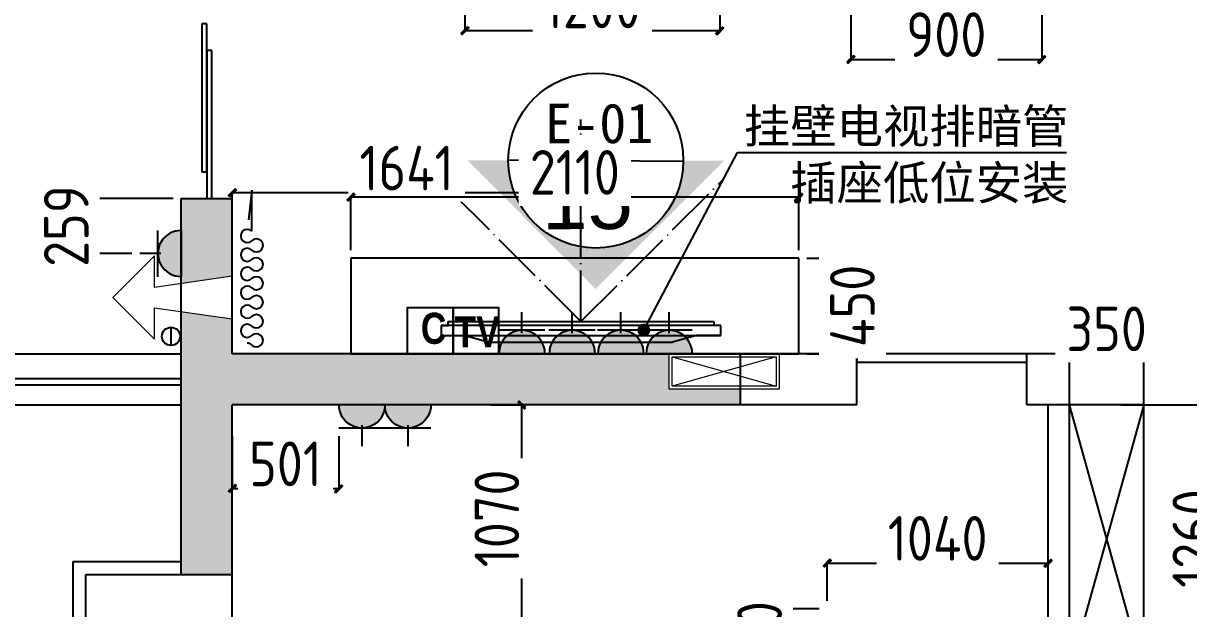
# Model space of a CAD drawing. Extents: x -74236 to 286982, y -14633 to 132816.
# Drawn here: x 117982 to 123466, y 106045 to 108799 of the extents above; entities that cross this region are included whole.
import ezdxf
from ezdxf.enums import TextEntityAlignment as Align

# ---------------------------------------------------------------- set-up
doc = ezdxf.new("R2010")
doc.units = 0
doc.header["$LTSCALE"] = 10
doc.header["$MEASUREMENT"] = 0
doc.header["$PDSIZE"] = 5
doc.linetypes.add('ACAD_ISO03W100', pattern=[30, 12, -18])
doc.linetypes.add('ACAD_ISO04W100', pattern=[30.5, 24, -3, 0.5, -3])
for name, color, linetype in [('1活动家具', 4, 'Continuous'), ('4立面索引图', 2, 'Continuous'), ('8强弱电布置', 3, 'Continuous'), ('图框', 4, 'Continuous'), ('家具尺寸', 7, 'Continuous')]:
    doc.layers.add(name, color=color, linetype=linetype)
doc.styles.add('pw50', font='simhei.ttf', dxfattribs={"height": 100})
doc.styles.add('ROMANS', font='romans.shx', dxfattribs={"width": 0.7, "bigfont": 'hzdxf.shx'})
doc.styles.get("Standard").update_dxf_attribs({"font": 'gbenor.shx', "bigfont": 'gbcbig.shx'})
doc.styles.add('STYLE1', font='swisscbo.ttf')
doc.dimstyles.new('TZ1-1', dxfattribs={"dimscale": 60, "dimtxt": 1.5, "dimasz": 1.5, "dimexe": 2, "dimexo": 1, "dimgap": 1, "dimtad": 1, "dimdec": 0, "dimrnd": 0.7, "dimzin": 0, "dimdsep": 46, "dimtxsty": 'ROMANS', "dimblk": 'ARCHTICK', "dimcen": 0, "dimdle": 2, "dimclrd": 250, "dimclre": 9, "dimclrt": 1, "dimadec": 0, "dimazin": 0, "dimtfac": 1, "dimtdec": 0, "dimtix": 1, "dimtmove": 2, "dimatfit": 3, "dimldrblk": 'DOT', "dimfxl": 1, "dimtolj": 1, "dimtzin": 0, "dimarcsym": 0})
doc.dimstyles.new('wl20', dxfattribs={"dimscale": 60, "dimtxt": 1.8, "dimasz": 0.03, "dimexe": 0, "dimexo": 0.625, "dimgap": 0.2, "dimtad": 1, "dimdec": 0, "dimrnd": 0.05, "dimdsep": 46, "dimtxsty": 'Standard', "dimblk": 'BZ', "dimcen": 0.06, "dimclrd": 127, "dimclre": 127, "dimclrt": 1, "dimadec": 0, "dimazin": 0, "dimtfac": 1, "dimtdec": 0, "dimtix": 1, "dimtmove": 2, "dimatfit": 3, "dimldrblk": 'jt', "dimfxl": 1, "dimtvp": 1, "dimtfill": 1, "dimtolj": 1, "dimtzin": 0, "dimarcsym": 0})

# ---------------------------------------------------------------- blocks, each defined once
blk = doc.blocks.new('_Dot')
at = {"color": 0, "linetype": 'ByBlock', "lineweight": -2}
blk.add_line((-0.5, 0), (-1, 0), dxfattribs=at)
at = {"color": 0, "linetype": 'ByBlock', "const_width": 0.5}
blk.add_lwpolyline([(-0.25, 0, 1), (0.25, 0, 1)], format="xyb", close=True, dxfattribs=at)
blk = doc.blocks.new('wsreyhurj')
at = {"layer": '8强弱电布置'}
blk.add_hatch(color=256, dxfattribs=at).paths.add_polyline_path([(3424.5, -572418.9), (3100.4, -572418.9, -1.018497)])
for p, q in [((3261.4, -572278.6), (3261.4, -572129.2)), ((3424, -572255.9), (3098, -572255.9)), ((3423.9, -572422.6), (3099.9, -572422.6))]:
    blk.add_line(p, q, dxfattribs=at)
blk.add_arc((3261.9, -572419.7), 162, 358.94996, 181.05004, dxfattribs=at)
blk = doc.blocks.new('fdgfsz')
h = blk.add_hatch(color=8)
h.paths.add_polyline_path([(145438.6, 91197.6), (143382.2, 91197.6), (143382.2, 91361.7), (143142.2, 91395.8), (143142.2, 90957.6), (143142.2, 90157.6), (143382.2, 90157.6), (143382.2, 90957.6), (145772.2, 90957.6), (145772.2, 91030.3), (145438.6, 91030.3)])
h.paths.add_polyline_path([(143382.2, 91927.6), (143142.2, 91927.6), (143142.2, 91527.5), (143382.2, 91561.7)])
at = {"color": 8}
for p, q in [((143142.2, 90957.6), (143142.2, 91927.6)), ((143142.2, 91927.6), (143382.2, 91927.6)), ((143382.2, 91197.6), (143382.2, 91927.6)), ((143094, 91321.6), (143093.7, 91236.3)), ((141882.2, 91197.6), (143142.2, 91197.6)), ((146322.2, 91197.6), (143382.2, 91197.6)), ((145772.2, 91197.6), (145772.2, 90957.6)), ((146322.2, 90957.6), (146322.2, 91197.6)), ((147672.2, 91197.6), (147122.2, 91197.6)), ((147122.2, 90957.6), (147122.2, 91197.6)), ((147672.2, 90957.6), (147672.2, 91197.6)), ((141735.1, 91051.3), (143142.2, 91051.3)), ((141765.1, 91081.3), (143142.2, 91081.3)), ((141642.2, 90957.6), (143142.2, 90957.6)), ((143142.2, 90157.6), (143142.2, 90957.6)), ((143382.2, 87787.6), (143382.2, 90957.6)), ((146322.2, 90957.6), (143382.2, 90957.6)), ((147672.2, 90957.6), (147122.2, 90957.6)), ((147222.2, 89697.6), (147222.2, 90957.6)), ((147322.2, 89697.6), (147322.2, 90957.6)), ((143142.2, 90217.6), (142632.2, 90217.6)), ((142632.2, 90217.6), (142632.2, 88547.6)), ((143382.2, 90157.6), (142692.2, 90157.6)), ((142692.2, 90157.6), (142692.2, 88607.6))]:
    blk.add_line(p, q, dxfattribs=at)
at = {"color": 8, "lineweight": 5}
for p, q in [((143017, 91657.7), (142820.8, 91461.7)), ((143017, 91509.7), (143017, 91657.7)), ((143382.2, 91561.7), (143017, 91509.7)), ((142820.8, 91461.7), (143017, 91265.7)), ((143017, 91265.7), (143017, 91413.7)), ((143017, 91413.7), (143382.2, 91361.7)), ((145438.6, 91197.6), (145956.4, 91197.6)), ((145438.6, 91030.3), (145438.6, 91197.6)), ((145453.2, 91183), (145941.8, 91183)), ((145453.2, 91044.9), (145453.2, 91183)), ((145941.8, 91183), (145453.2, 91044.9)), ((145453.2, 91183), (145941.8, 91044.9)), ((145941.8, 91183), (145941.8, 91044.9)), ((145956.4, 91197.6), (145956.4, 91030.3)), ((145941.8, 91044.9), (145453.2, 91044.9)), ((145956.4, 91030.3), (145438.6, 91030.3))]:
    blk.add_line(p, q, dxfattribs=at)
at = {"color": 8, "linetype": 'ACAD_ISO03W100', "ltscale": 5}
for p, q in [((141882.2, 91197.6), (143142.2, 91197.6)), ((141642.2, 90957.6), (143142.2, 90957.6))]:
    blk.add_line(p, q, dxfattribs=at)
at = {"color": 8}
blk.add_circle((143093.9, 91279), 42.6, dxfattribs=at)
at = {"layer": '1活动家具', "color": 8}
for p, q in [((143262.2, 92750.3), (143238.7, 92750.3)), ((143238.7, 92750.3), (143238.7, 92053.5)), ((143262.2, 92053.5), (143262.2, 92750.3)), ((143285.8, 92624.4), (143262.2, 92624.4)), ((143262.2, 92624.4), (143262.2, 91927.6)), ((143285.8, 91927.6), (143285.8, 92624.4)), ((143238.7, 92053.5), (143262.2, 92053.5)), ((143262.2, 91927.6), (143285.8, 91927.6)), ((143474.7, 91967.2), (143458.9, 91827.7)), ((143474.7, 91774), (143474.7, 91967.2)), ((146049.4, 91647.6), (143939.8, 91647.6)), ((143939.8, 91647.6), (143939.8, 91197.6)), ((146049.4, 91197.6), (146049.4, 91647.6)), ((144365, 91330.1), (144365, 91283)), ((144365, 91330.1), (144399, 91330.1)), ((145681.1, 91330.1), (144365, 91330.1)), ((144399, 91330.1), (144399, 91348.6)), ((144399, 91348.6), (145648, 91348.6)), ((145648, 91348.6), (145648, 91330.1)), ((145681.1, 91283), (145681.1, 91330.1)), ((144365, 91283), (144478.5, 91283)), ((144365, 91283), (145681.1, 91283)), ((144478.5, 91283), (144592, 91252.5)), ((145567.6, 91283), (145454.1, 91252.5)), ((145681.1, 91283), (145567.6, 91283)), ((144592, 91252.5), (145454.1, 91252.5)), ((143939.8, 91197.6), (146049.4, 91197.6)), ((147122.2, 91197.6), (146322.2, 91197.6)), ((146322.2, 91197.6), (146322.2, 91157.5)), ((146322.2, 91157.5), (147122.2, 91157.5)), ((147122.2, 91157.5), (147122.2, 91197.6)), ((147672.2, 90957.6), (147322.2, 89697.6)), ((147672.2, 89697.6), (147322.2, 90957.6)), ((147672.2, 89697.6), (147672.2, 90957.6))]:
    blk.add_line(p, q, dxfattribs=at)
at = {"layer": '1活动家具', "color": 8, "linetype": 'ACAD_ISO04W100'}
for q in [(145023.5, 92299), (144348.6, 92023.5), (145698.4, 92023.5)]:
    blk.add_line((145023.5, 91348.6), q, dxfattribs=at)
at = {"layer": '1活动家具', "color": 8}
for centre, radius, start, end in [((143453.2, 91751.7), 30.9, 46.0615, 313.9385), ((143496.2, 91707.2), 30.9, 226.0615, 133.9385), ((143453.2, 91662.7), 30.9, 46.0615, 313.9385), ((143496.2, 91618.1), 30.9, 226.0615, 133.9385), ((143453.2, 91573.6), 30.9, 46.0615, 313.9385), ((143496.2, 91529), 30.9, 226.0615, 133.9385), ((143453.2, 91484.5), 30.9, 46.0615, 313.9385), ((143453.2, 91395.4), 30.9, 46.0615, 313.9385), ((143496.2, 91439.9), 30.9, 226.0615, 133.9385), ((143495.9, 91350.2), 31.2, 227.243, 132.757), ((143453.2, 91305), 30.9, 46.0615, 313.9385), ((143496.2, 91260.5), 30.9, 226.0615, 133.9385), ((143453.2, 91216), 30.9, 46.0615, 90)]:
    blk.add_arc(centre, radius, start, end, dxfattribs=at)
blk = doc.blocks.new('BZ')
at = {"layer": '图框', "linetype": 'Continuous'}
blk.add_hatch(color=2, dxfattribs=at).paths.add_polyline_path([(9.6, 6.5), (6.6, 9.4), (-10.5, -7.5), (-7.4, -10.7)])
blk.add_lwpolyline([(-7.4, -10.7), (9.6, 6.5), (6.6, 9.4), (-10.5, -7.5), (-7.4, -10.7)], dxfattribs=at)
blk = doc.blocks.new('*D477')
at = {"layer": '8强弱电布置', "color": 127, "lineweight": -2, "transparency": 16777216}
for p, q in [((118965, 107647.1), (118965, 108001)), ((120604.5, 108001), (118966.8, 108001)), ((120606.3, 107908.3), (120606.3, 108001))]:
    blk.add_line(p, q, dxfattribs=at)
at = {"layer": 'Defpoints', "color": 0, "transparency": 16777216}
for p in [(118965, 108001), (120606.3, 107870.8), (118965, 107609.6)]:
    blk.add_point(p, dxfattribs=at)
at = {"layer": '8强弱电布置', "color": 127, "lineweight": -2, "transparency": 16777216, "xscale": 1.8, "yscale": 1.8, "zscale": 1.8, "rotation": 180}
blk.add_blockref('BZ', (118965, 108001), dxfattribs=at)
at = {"layer": '8强弱电布置', "color": 127, "lineweight": -2, "transparency": 16777216, "xscale": 1.8, "yscale": 1.8, "zscale": 1.8}
blk.add_blockref('BZ', (120606.3, 108001), dxfattribs=at)
at = {"layer": '8强弱电布置', "color": 1, "transparency": 16777216, "insert": (119785.7, 108118), "char_height": 210, "attachment_point": 5, "bg_fill": 3, "box_fill_scale": 1.25, "bg_fill_color": 256, "bg_fill_true_color": 13158600, "bg_fill_transparency": 0}
blk.add_mtext('\\A1;1641', dxfattribs=at)
blk = doc.blocks.new('jt')
at = {"layer": '图框', "linetype": 'Continuous'}
blk.add_hatch(color=2, dxfattribs=at).paths.add_polyline_path([(-22, 17.7), (-16.7, 22.2), (0, 0), (-16.7, -22), (-22, -17.6), (-5.7, 0)])
blk.add_lwpolyline([(-22, 17.7), (-16.7, 22.2), (0, 0), (-16.7, -22), (-22, -17.6), (-5.7, 0), (-22, 17.7)], dxfattribs=at)
blk = doc.blocks.new('*D478')
at = {"layer": '8强弱电布置', "color": 127, "lineweight": -2, "transparency": 16777216}
for p, q in [((118300.9, 107976.4), (118300.9, 107978.2)), ((118687.5, 107974.6), (118300.9, 107974.6)), ((118300.9, 107715.9), (118300.9, 107974.6)), ((118491.9, 107715.9), (118300.9, 107715.9)), ((118300.9, 107714.1), (118300.9, 107712.3))]:
    blk.add_line(p, q, dxfattribs=at)
at = {"layer": 'Defpoints', "color": 0, "transparency": 16777216}
for p in [(118725, 107974.6), (118529.4, 107715.9)]:
    blk.add_point(p, dxfattribs=at)
at = {"layer": '8强弱电布置', "color": 127, "lineweight": -2, "transparency": 16777216, "xscale": 1.8, "yscale": 1.8, "zscale": 1.8}
for p, rotation in [((118300.9, 107974.6), 270), ((118300.9, 107715.9), 90)]:
    blk.add_blockref('BZ', p, dxfattribs=dict(at, rotation=rotation))
at = {"layer": '8强弱电布置', "color": 1, "transparency": 16777216, "insert": (118183.9, 107845.2), "char_height": 210, "attachment_point": 5, "rotation": 90, "bg_fill": 3, "box_fill_scale": 1.25, "bg_fill_color": 256, "bg_fill_true_color": 13158600, "bg_fill_transparency": 0}
blk.add_mtext('\\A1;259', dxfattribs=at)
at = {"layer": 'Defpoints', "color": 0, "transparency": 16777216}
blk.add_point((118300.9, 107974.6), dxfattribs=at)
blk = doc.blocks.new('*D489')
at = {"layer": '8强弱电布置', "color": 127, "lineweight": -2, "transparency": 16777216}
for p, q in [((118965, 106856), (118965, 106609.1)), ((119466.4, 106856), (119466.4, 106609.1)), ((119464.6, 106609.1), (118966.8, 106609.1))]:
    blk.add_line(p, q, dxfattribs=at)
at = {"layer": '8强弱电布置', "color": 127, "lineweight": -2, "transparency": 16777216, "xscale": 1.8, "yscale": 1.8, "zscale": 1.8, "rotation": 180}
blk.add_blockref('BZ', (118965, 106609.1), dxfattribs=at)
at = {"layer": '8强弱电布置', "color": 127, "lineweight": -2, "transparency": 16777216, "xscale": 1.8, "yscale": 1.8, "zscale": 1.8}
blk.add_blockref('BZ', (119466.4, 106609.1), dxfattribs=at)
at = {"layer": '8强弱电布置', "color": 1, "transparency": 16777216, "insert": (119215.7, 106726.1), "char_height": 210, "attachment_point": 5, "bg_fill": 3, "box_fill_scale": 1.25, "bg_fill_color": 256, "bg_fill_true_color": 13158600, "bg_fill_transparency": 0}
blk.add_mtext('\\A1;501', dxfattribs=at)
at = {"layer": 'Defpoints', "color": 0, "transparency": 16777216}
for p in [(118965, 106893.5), (119466.4, 106893.5), (118965, 106609.1)]:
    blk.add_point(p, dxfattribs=at)
blk = doc.blocks.new('*D551')
at = {"layer": 'Defpoints', "color": 0, "transparency": 16777216}
for p in [(120059.6, 108971.8), (121260.1, 108971.8), (120059.6, 108764.2)]:
    blk.add_point(p, dxfattribs=at)
at = {"layer": '家具尺寸', "color": 127, "lineweight": -2, "transparency": 16777216}
for p, q in [((120059.6, 108934.3), (120059.6, 108764.2)), ((121260.1, 108934.3), (121260.1, 108764.2)), ((121258.3, 108764.2), (120061.4, 108764.2))]:
    blk.add_line(p, q, dxfattribs=at)
at = {"layer": '家具尺寸', "color": 127, "lineweight": -2, "transparency": 16777216, "xscale": 1.8, "yscale": 1.8, "zscale": 1.8, "rotation": 180}
blk.add_blockref('BZ', (120059.6, 108764.2), dxfattribs=at)
at = {"layer": '家具尺寸', "color": 127, "lineweight": -2, "transparency": 16777216, "xscale": 1.8, "yscale": 1.8, "zscale": 1.8}
blk.add_blockref('BZ', (121260.1, 108764.2), dxfattribs=at)
at = {"layer": '家具尺寸', "color": 1, "transparency": 16777216, "insert": (120659.8, 108881.2), "char_height": 210, "attachment_point": 5, "bg_fill": 3, "box_fill_scale": 1.25, "bg_fill_color": 256, "bg_fill_true_color": 13158600, "bg_fill_transparency": 0}
blk.add_mtext('\\A1;1200', dxfattribs=at)
blk = doc.blocks.new('*D553')
at = {"layer": 'Defpoints', "color": 0, "transparency": 16777216}
for p in [(121875.5, 108920), (122775.5, 108920), (122775.5, 108629.2)]:
    blk.add_point(p, dxfattribs=at)
at = {"layer": '家具尺寸', "color": 127, "lineweight": -2, "transparency": 16777216}
for p, q in [((121875.5, 108882.5), (121875.5, 108629.2)), ((122775.5, 108882.5), (122775.5, 108629.2)), ((121877.3, 108629.2), (122773.7, 108629.2))]:
    blk.add_line(p, q, dxfattribs=at)
at = {"layer": '家具尺寸', "color": 127, "lineweight": -2, "transparency": 16777216, "xscale": 1.8, "yscale": 1.8, "zscale": 1.8, "rotation": 180}
blk.add_blockref('BZ', (121875.5, 108629.2), dxfattribs=at)
at = {"layer": '家具尺寸', "color": 127, "lineweight": -2, "transparency": 16777216, "xscale": 1.8, "yscale": 1.8, "zscale": 1.8}
blk.add_blockref('BZ', (122775.5, 108629.2), dxfattribs=at)
at = {"layer": '家具尺寸', "color": 1, "transparency": 16777216, "insert": (122325.5, 108746.2), "char_height": 210, "attachment_point": 5, "bg_fill": 3, "box_fill_scale": 1.25, "bg_fill_color": 256, "bg_fill_true_color": 13158600, "bg_fill_transparency": 0}
blk.add_mtext('\\A1;900', dxfattribs=at)
blk = doc.blocks.new('*D555')
at = {"layer": 'Defpoints', "color": 0, "transparency": 16777216}
for p in [(119522.6, 107980.8), (119522.6, 107694.6), (121632.2, 107694.6)]:
    blk.add_point(p, dxfattribs=at)
at = {"layer": '家具尺寸', "color": 127, "lineweight": -2, "transparency": 16777216}
for p, q in [((119522.6, 107732.1), (119522.6, 107980.8)), ((121630.4, 107980.8), (119524.4, 107980.8)), ((121632.2, 107732.1), (121632.2, 107980.8))]:
    blk.add_line(p, q, dxfattribs=at)
at = {"layer": '家具尺寸', "color": 127, "lineweight": -2, "transparency": 16777216, "xscale": 1.8, "yscale": 1.8, "zscale": 1.8, "rotation": 180}
blk.add_blockref('BZ', (119522.6, 107980.8), dxfattribs=at)
at = {"layer": '家具尺寸', "color": 127, "lineweight": -2, "transparency": 16777216, "xscale": 1.8, "yscale": 1.8, "zscale": 1.8}
blk.add_blockref('BZ', (121632.2, 107980.8), dxfattribs=at)
at = {"layer": '家具尺寸', "color": 1, "transparency": 16777216, "insert": (120577.4, 108097.8), "char_height": 210, "attachment_point": 5, "bg_fill": 3, "box_fill_scale": 1.25, "bg_fill_color": 256, "bg_fill_true_color": 13158600, "bg_fill_transparency": 0}
blk.add_mtext('\\A1;2110', dxfattribs=at)
blk = doc.blocks.new('*D556')
at = {"layer": 'Defpoints', "color": 0, "transparency": 16777216}
for p in [(121632.2, 107694.6), (121632.2, 107244.6)]:
    blk.add_point(p, dxfattribs=at)
at = {"layer": '家具尺寸', "color": 127, "lineweight": -2, "transparency": 16777216}
for p, q in [((121669.7, 107694.6), (122000.6, 107694.6)), ((122000.6, 107692.8), (122000.6, 107246.4)), ((121669.7, 107244.6), (122000.6, 107244.6))]:
    blk.add_line(p, q, dxfattribs=at)
at = {"layer": '家具尺寸', "color": 127, "lineweight": -2, "transparency": 16777216, "xscale": 1.8, "yscale": 1.8, "zscale": 1.8}
for p, rotation in [((122000.6, 107694.6), 90), ((122000.6, 107244.6), 270)]:
    blk.add_blockref('BZ', p, dxfattribs=dict(at, rotation=rotation))
at = {"layer": '家具尺寸', "color": 1, "transparency": 16777216, "insert": (121883.6, 107469.6), "char_height": 210, "attachment_point": 5, "rotation": 90, "bg_fill": 3, "box_fill_scale": 1.25, "bg_fill_color": 256, "bg_fill_true_color": 13158600, "bg_fill_transparency": 0}
blk.add_mtext('\\A1;450', dxfattribs=at)
at = {"layer": 'Defpoints', "color": 0, "transparency": 16777216}
blk.add_point((122000.6, 107244.6), dxfattribs=at)
blk = doc.blocks.new('*D587')
at = {"layer": 'Defpoints', "color": 0, "transparency": 16777216}
for p in [(123108.6, 107004.6), (123612, 107004.6), (123108.6, 105744.6)]:
    blk.add_point(p, dxfattribs=at)
at = {"layer": '家具尺寸', "color": 127, "lineweight": -2, "transparency": 16777216}
for p, q in [((123146.1, 107004.6), (123612, 107004.6)), ((123612, 105746.4), (123612, 107002.8)), ((123146.1, 105744.6), (123612, 105744.6))]:
    blk.add_line(p, q, dxfattribs=at)
at = {"layer": '家具尺寸', "color": 127, "lineweight": -2, "transparency": 16777216, "xscale": 1.8, "yscale": 1.8, "zscale": 1.8}
for p, rotation in [((123612, 107004.6), 90), ((123612, 105744.6), 270)]:
    blk.add_blockref('BZ', p, dxfattribs=dict(at, rotation=rotation))
at = {"layer": '家具尺寸', "color": 1, "transparency": 16777216, "insert": (123495, 106374.6), "char_height": 210, "attachment_point": 5, "rotation": 90, "bg_fill": 3, "box_fill_scale": 1.25, "bg_fill_color": 256, "bg_fill_true_color": 13158600, "bg_fill_transparency": 0}
blk.add_mtext('\\A1;1260', dxfattribs=at)
blk = doc.blocks.new('*D588')
at = {"layer": 'Defpoints', "color": 0, "transparency": 16777216}
for p in [(122905, 106830.5), (123255, 106830.5)]:
    blk.add_point(p, dxfattribs=at)
at = {"layer": '家具尺寸', "color": 127, "lineweight": -2, "transparency": 16777216}
for p, q in [((122905, 106868), (122905, 107244.6)), ((123253.2, 107244.6), (122906.8, 107244.6)), ((123255, 106868), (123255, 107244.6))]:
    blk.add_line(p, q, dxfattribs=at)
at = {"layer": '家具尺寸', "color": 127, "lineweight": -2, "transparency": 16777216, "xscale": 1.8, "yscale": 1.8, "zscale": 1.8, "rotation": 180}
blk.add_blockref('BZ', (122905, 107244.6), dxfattribs=at)
at = {"layer": '家具尺寸', "color": 127, "lineweight": -2, "transparency": 16777216, "xscale": 1.8, "yscale": 1.8, "zscale": 1.8}
blk.add_blockref('BZ', (123255, 107244.6), dxfattribs=at)
at = {"layer": '家具尺寸', "color": 1, "transparency": 16777216, "insert": (123080, 107361.6), "char_height": 210, "attachment_point": 5, "bg_fill": 3, "box_fill_scale": 1.25, "bg_fill_color": 256, "bg_fill_true_color": 13158600, "bg_fill_transparency": 0}
blk.add_mtext('\\A1;350', dxfattribs=at)
at = {"layer": 'Defpoints', "color": 0, "transparency": 16777216}
blk.add_point((122905, 107244.6), dxfattribs=at)
blk = doc.blocks.new('*D589')
at = {"layer": 'Defpoints', "color": 0, "transparency": 16777216}
for p in [(122805, 106258.5), (121764.6, 106044.6), (122805, 106044.6)]:
    blk.add_point(p, dxfattribs=at)
at = {"layer": '家具尺寸', "color": 127, "lineweight": -2, "transparency": 16777216}
for p, q in [((121764.6, 106082.1), (121764.6, 106258.5)), ((121766.4, 106258.5), (122803.2, 106258.5)), ((122805, 106082.1), (122805, 106258.5))]:
    blk.add_line(p, q, dxfattribs=at)
at = {"layer": '家具尺寸', "color": 127, "lineweight": -2, "transparency": 16777216, "xscale": 1.8, "yscale": 1.8, "zscale": 1.8, "rotation": 180}
blk.add_blockref('BZ', (121764.6, 106258.5), dxfattribs=at)
at = {"layer": '家具尺寸', "color": 127, "lineweight": -2, "transparency": 16777216, "xscale": 1.8, "yscale": 1.8, "zscale": 1.8}
blk.add_blockref('BZ', (122805, 106258.5), dxfattribs=at)
at = {"layer": '家具尺寸', "color": 1, "transparency": 16777216, "insert": (122284.8, 106375.5), "char_height": 210, "attachment_point": 5, "bg_fill": 3, "box_fill_scale": 1.25, "bg_fill_color": 256, "bg_fill_true_color": 13158600, "bg_fill_transparency": 0}
blk.add_mtext('\\A1;1040', dxfattribs=at)
blk = doc.blocks.new('*D590')
at = {"layer": 'Defpoints', "color": 0, "transparency": 16777216}
for p in [(121764.6, 106044.6), (121764.6, 105744.6)]:
    blk.add_point(p, dxfattribs=at)
at = {"layer": '家具尺寸', "color": 127, "lineweight": -2, "transparency": 16777216}
for p, q in [((121563.9, 106046.4), (121563.9, 106048.2)), ((121727.1, 106044.6), (121563.9, 106044.6)), ((121563.9, 106044.6), (121563.9, 105744.6)), ((121727.1, 105744.6), (121563.9, 105744.6)), ((121563.9, 105742.8), (121563.9, 105741))]:
    blk.add_line(p, q, dxfattribs=at)
at = {"layer": '家具尺寸', "color": 127, "lineweight": -2, "transparency": 16777216, "xscale": 1.8, "yscale": 1.8, "zscale": 1.8}
for p, rotation in [((121563.9, 106044.6), 270), ((121563.9, 105744.6), 90)]:
    blk.add_blockref('BZ', p, dxfattribs=dict(at, rotation=rotation))
at = {"layer": '家具尺寸', "color": 1, "transparency": 16777216, "insert": (121446.9, 105894.6), "char_height": 210, "attachment_point": 5, "rotation": 90, "bg_fill": 3, "box_fill_scale": 1.25, "bg_fill_color": 256, "bg_fill_true_color": 13158600, "bg_fill_transparency": 0}
blk.add_mtext('\\A1;300', dxfattribs=at)
at = {"layer": 'Defpoints', "color": 0, "transparency": 16777216}
blk.add_point((121563.9, 105744.6), dxfattribs=at)
blk = doc.blocks.new('*D599')
at = {"layer": 'Defpoints', "color": 0, "transparency": 16777216}
for p in [(120143.9, 107004.6), (120327.3, 107004.6), (120143.9, 105934.6)]:
    blk.add_point(p, dxfattribs=at)
at = {"layer": '家具尺寸', "color": 127, "lineweight": -2, "transparency": 16777216}
for p, q in [((120181.4, 107004.6), (120327.3, 107004.6)), ((120327.3, 105936.4), (120327.3, 107002.8)), ((120181.4, 105934.6), (120327.3, 105934.6))]:
    blk.add_line(p, q, dxfattribs=at)
at = {"layer": '家具尺寸', "color": 127, "lineweight": -2, "transparency": 16777216, "xscale": 1.8, "yscale": 1.8, "zscale": 1.8}
for p, rotation in [((120327.3, 107004.6), 90), ((120327.3, 105934.6), 270)]:
    blk.add_blockref('BZ', p, dxfattribs=dict(at, rotation=rotation))
at = {"layer": '家具尺寸', "color": 1, "transparency": 16777216, "insert": (120210.3, 106469.6), "char_height": 210, "attachment_point": 5, "rotation": 90, "bg_fill": 3, "box_fill_scale": 1.25, "bg_fill_color": 256, "bg_fill_true_color": 13158600, "bg_fill_transparency": 0}
blk.add_mtext('\\A1;1070', dxfattribs=at)

msp = doc.modelspace()

# ---------------------------------------------------------------- hatches: boundary and pattern name
at = {"layer": '4立面索引图'}
for points in [[(120674.7, 107549.6), (120072.1, 108155), (120264.3, 108154.6, 1), (121087.9, 108152.6), (121280.1, 108152.2)], [(123346, 106382.2), (123947.8, 105776), (123948.5, 105968.2, -1), (123951.5, 106791.8), (123952.2, 106984)]]:
    msp.add_hatch(color=3, dxfattribs=at).paths.add_polyline_path(points)

# ---------------------------------------------------------------- linework, layer by layer
at = {"layer": '4立面索引图', "color": 3}
msp.add_line((120264.3, 108156.1), (121087.9, 108151.1), dxfattribs=at)
msp.add_circle((120676.1, 108153.6), 411.8, dxfattribs=at)
at = {"layer": '8强弱电布置'}
for points in [[(119789, 107244.6), (120004.7, 107244.6), (120004.7, 107460.3), (119789, 107460.3)], [(120004.7, 107244.6), (120220.4, 107244.6), (120220.4, 107460.3), (120004.7, 107460.3)]]:
    msp.add_lwpolyline(points, close=True, dxfattribs=at)

# ---------------------------------------------------------------- block references
at = {"color": 253}
msp.add_blockref('fdgfsz', (-24417.2, 16047), dxfattribs=at)
at = {"layer": '8强弱电布置', "yscale": 0.6666666666023958, "zscale": 0.6666666666023958}
for p, xscale, rotation in [((-262890, 105541.6), 0.6666666666023958, 90), ((117401, -274610.5), -0.6666666666023958, 180), ((117617, -274610.5), -0.6666666666023958, 180)]:
    msp.add_blockref('wsreyhurj', p, dxfattribs=dict(at, xscale=xscale, rotation=rotation))
at = {"layer": '8强弱电布置', "xscale": 0.6666666666023958, "yscale": 0.6666666666023958, "zscale": 0.6666666666023958}
for p in [(118153.8, 488859.7), (118390.1, 488859.7), (118619.3, 488859.7), (118846.9, 488859.7)]:
    msp.add_blockref('wsreyhurj', p, dxfattribs=at)

# ---------------------------------------------------------------- texts
at = {"layer": '4立面索引图', "color": 2, "attachment_point": 3, "rotation": 0.2073, "style": 'pw50'}
for s, insert, char_height, width in [('E-01', (120946.4, 108423.4), 187.2, 793.52), ('{\\fArial|b0|i0|c0|p32;15}', (120849.2, 108106.2), 274.56, 353.196)]:
    msp.add_mtext(s, dxfattribs=dict(at, insert=insert, char_height=char_height, width=width))
at = {"layer": '8强弱电布置', "style": 'STYLE1'}
for s, height, p in [('C', 145.9, (119912.5, 107364.1)), ('TV', 145.94, (120117.7, 107347.5))]:
    msp.add_text(s, height=height, dxfattribs=at).set_placement(p, align=Align.MIDDLE_CENTER)
at = {"layer": '8强弱电布置', "color": 1, "insert": (122900.4, 107950), "char_height": 160, "width": 2358.973, "attachment_point": 9, "style": 'pw50'}
msp.add_mtext('挂壁电视排暗管\\P插座低位安装', dxfattribs=at)

# ---------------------------------------------------------------- leaders
at = {"layer": '8强弱电布置'}
msp.add_leader([(120902, 107355.7), (121342.9, 108191.2), (122891.9, 108191.2)], dimstyle='TZ1-1', override={"dimasz": 1, "dimtad": 0, "dimfxl": 300, "dimfxlon": 1}, dxfattribs=at)

# ---------------------------------------------------------------- next in the draw order: dimensions: what is measured, and where the dimension line sits
at = {"layer": '8强弱电布置', "color": 253}
for base, p1, p2, picture, middle in [((118965, 108001), (120606.3, 107870.8), (118965, 107609.6), '*D477', (119785.7, 108118)), ((118965, 106609.1), (119466.4, 106893.5), (118965, 106893.5), '*D489', (119215.7, 106726.1))]:
    dim = msp.add_linear_dim(base=base, p1=p1, p2=p2, dimstyle='wl20', override={"dimtxt": 3.5, "dimfxl": 300, "dimfxlon": 1, "dimarcsym": 1}, dxfattribs=at)
    dim.commit()
    dim.dimension.update_dxf_attribs({"geometry": picture, "text_midpoint": middle})
dim = msp.add_linear_dim(base=(118300.9, 107974.6), p1=(118529.4, 107715.9), p2=(118725, 107974.6), angle=90, dimstyle='wl20', override={"dimtxt": 3.5, "dimfxl": 300, "dimfxlon": 1, "dimarcsym": 1}, dxfattribs=at)
dim.commit()
dim.dimension.update_dxf_attribs({"geometry": '*D478', "text_midpoint": (118183.9, 107845.2)})
at = {"layer": '家具尺寸', "color": 6}
for base, p1, p2, picture, middle in [((120059.6216, 108764.2234), (121260.0558, 108971.8172), (120059.6216, 108971.8172), '*D551', (120659.8387, 108881.2234)), ((122775.5, 108629.2), (121875.5, 108920), (122775.5, 108920), '*D553', (122325.5, 108746.2)), ((122805, 106258.5), (121764.6, 106044.6), (122805, 106044.6), '*D589', (122284.8, 106375.5))]:
    dim = msp.add_linear_dim(base=base, p1=p1, p2=p2, dimstyle='wl20', override={"dimtxt": 3.5, "dimfxl": 300, "dimfxlon": 1, "dimarcsym": 1}, dxfattribs=at)
    dim.commit()
    dim.dimension.update_dxf_attribs({"geometry": picture, "text_midpoint": middle})
for base, p1, p2, picture, middle in [((120327.3, 107004.6), (120143.9, 105934.6), (120143.9, 107004.6), '*D599', (120210.3, 106469.6)), ((123612, 107004.6), (123108.6, 105744.6), (123108.6, 107004.6), '*D587', (123495, 106374.6))]:
    dim = msp.add_linear_dim(base=base, p1=p1, p2=p2, angle=90, dimstyle='wl20', override={"dimtxt": 3.5, "dimfxl": 300, "dimfxlon": 1, "dimarcsym": 1}, dxfattribs=at)
    dim.commit()
    dim.dimension.update_dxf_attribs({"geometry": picture, "text_midpoint": middle})

# ---------------------------------------------------------------- next in the draw order: dimensions: what is measured, and where the dimension line sits
for base, p1, p2, picture, middle in [((119522.6, 107980.8), (121632.2, 107694.6), (119522.6, 107694.6), '*D555', (120577.4, 108097.8)), ((122905, 107244.6), (123255, 106830.5), (122905, 106830.5), '*D588', (123080, 107361.6))]:
    dim = msp.add_linear_dim(base=base, p1=p1, p2=p2, dimstyle='wl20', override={"dimtxt": 3.5, "dimfxl": 300, "dimfxlon": 1, "dimarcsym": 1}, dxfattribs=at)
    dim.commit()
    dim.dimension.update_dxf_attribs({"geometry": picture, "text_midpoint": middle})
dim = msp.add_linear_dim(base=(121563.9, 105744.6), p1=(121764.6, 106044.6), p2=(121764.6, 105744.6), angle=90, dimstyle='wl20', override={"dimtxt": 3.5, "dimfxl": 300, "dimfxlon": 1, "dimarcsym": 1}, dxfattribs=at)
dim.commit()
dim.dimension.update_dxf_attribs({"geometry": '*D590', "text_midpoint": (121446.9, 105894.6)})

# ---------------------------------------------------------------- next in the draw order: dimensions: what is measured, and where the dimension line sits
dim = msp.add_linear_dim(base=(122000.6, 107244.6), p1=(121632.2, 107694.6), p2=(121632.2, 107244.6), angle=90, dimstyle='wl20', override={"dimtxt": 3.5, "dimfxl": 300, "dimfxlon": 1, "dimarcsym": 1}, dxfattribs=at)
dim.commit()
dim.dimension.update_dxf_attribs({"geometry": '*D556', "text_midpoint": (121883.6, 107469.6)})

doc.saveas('drawing.dxf')
